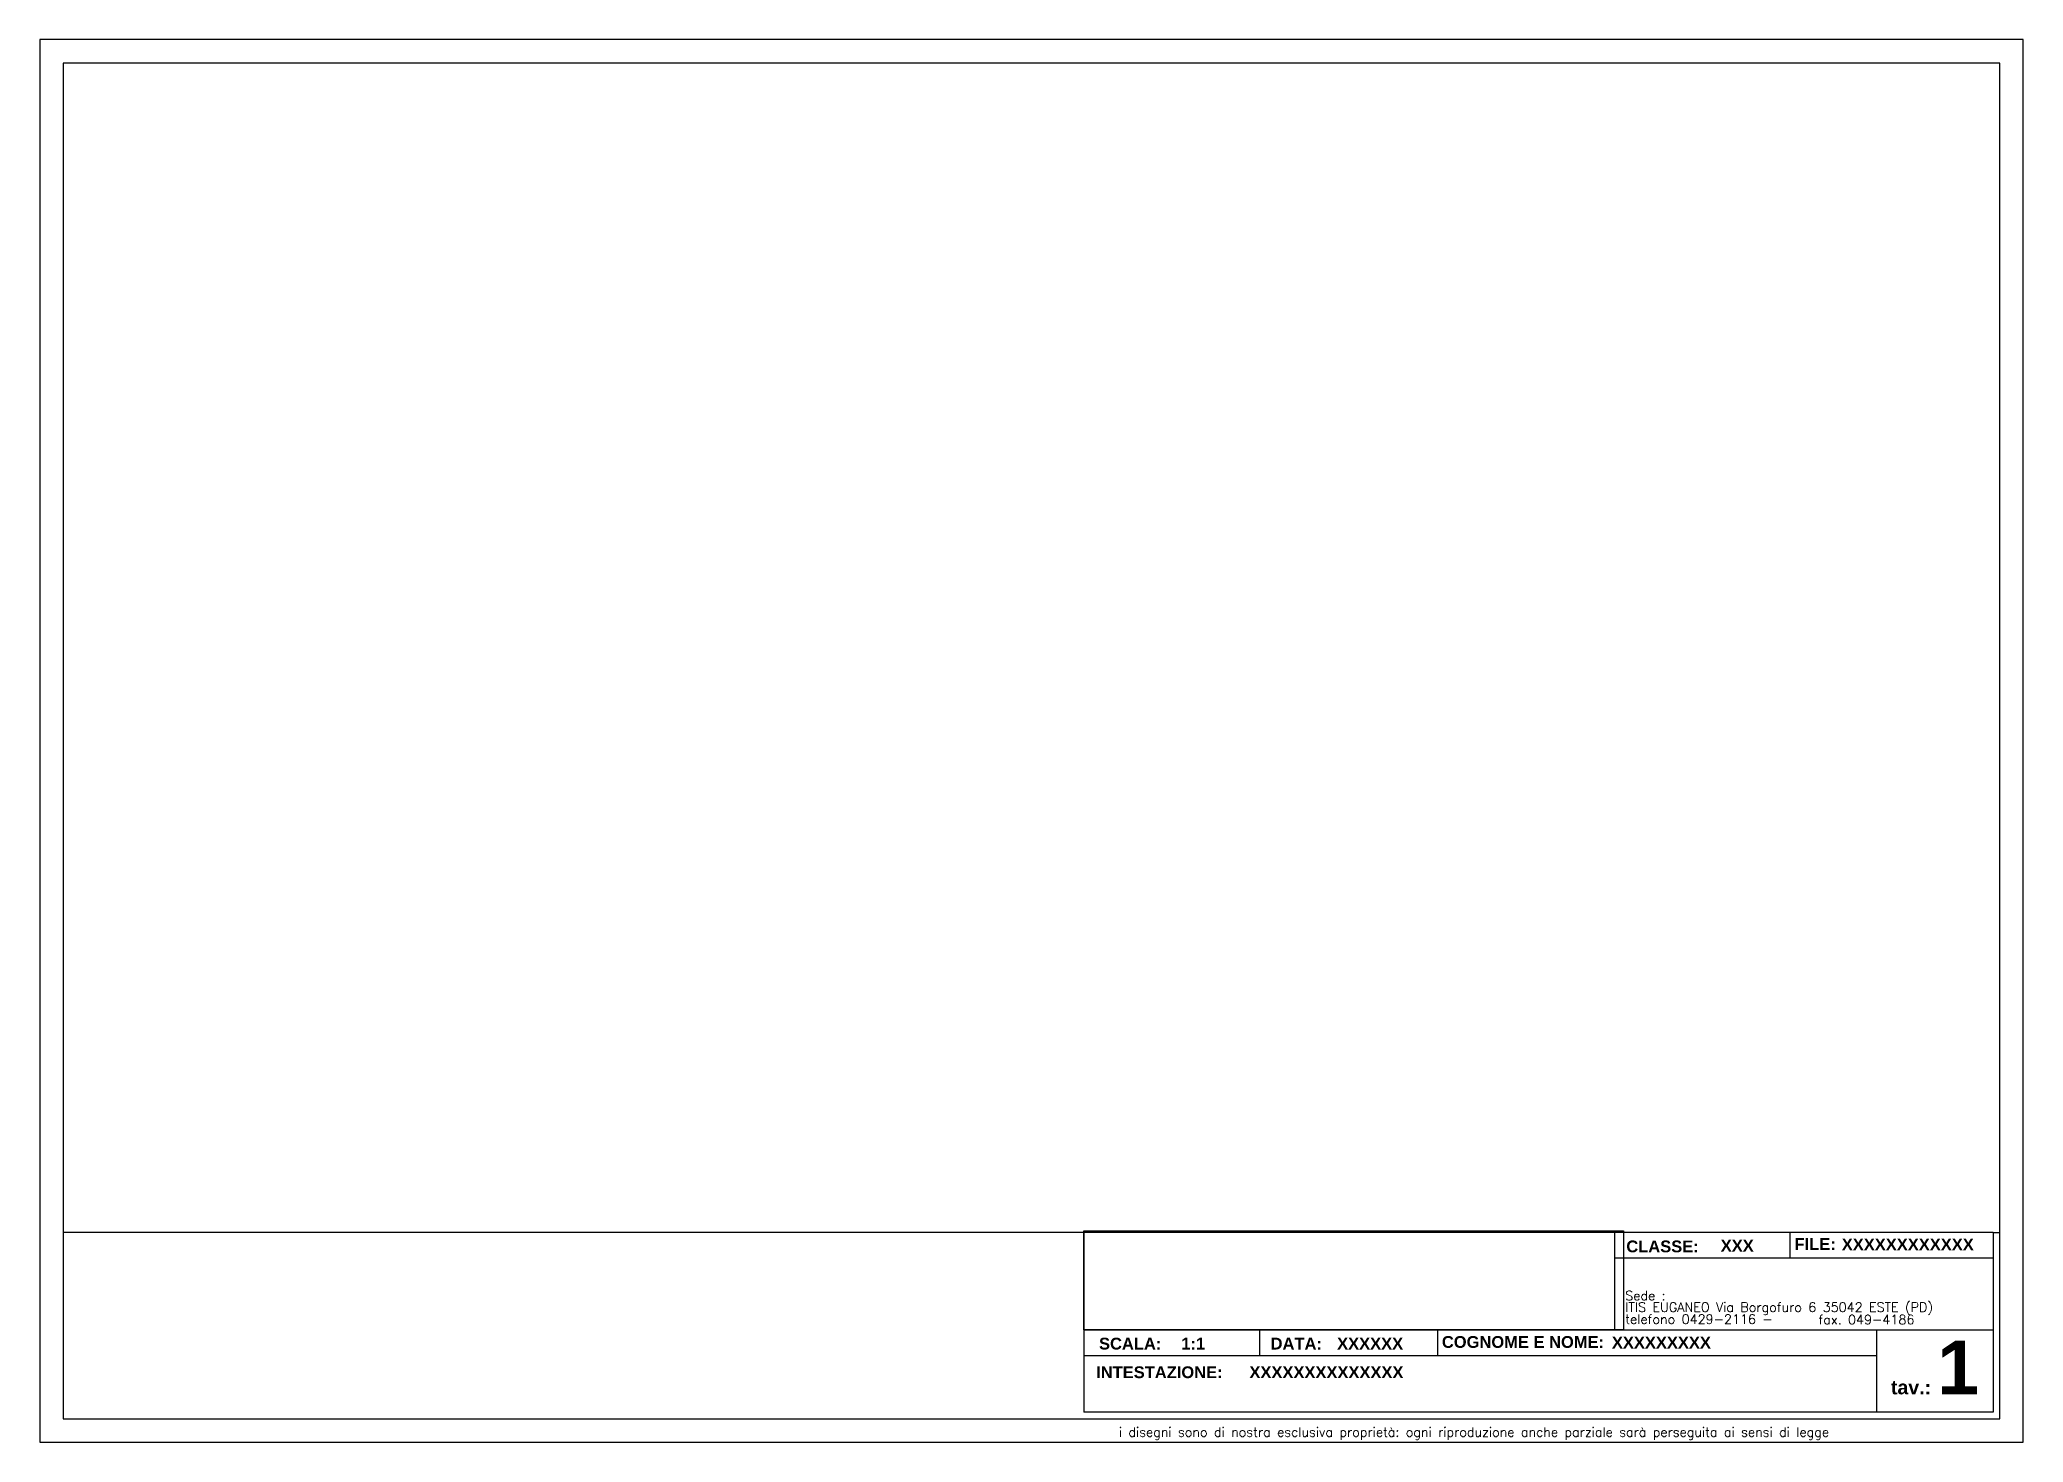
# Model space of a CAD drawing. Extents: x -213 to 207, y -383 to -86.
import ezdxf

# ---------------------------------------------------------------- set-up
doc = ezdxf.new("R2010")
doc.units = 0
doc.layers.get('0').update_dxf_attribs({"linetype": 'CONTINUOUS'})
doc.layers.add('LINEE DI PROIEZIONE', color=130, linetype='CONTINUOUS')
doc.layers.add('TESTO', color=2, linetype='CONTINUOUS')
doc.styles.add('ROMANS', font='ROMANS.SHX', dxfattribs={"width": 0.65, "height": 8})
doc.styles.add('SANSSERIFBOLD', font='sasb____.pfb', dxfattribs={"height": 3})
picture_1 = doc.add_image_def('image1.jpg', size_in_pixel=(2000, 368))

msp = doc.modelspace()

# ---------------------------------------------------------------- linework, layer by layer
for p, q in [((8.44, -338.3), (8.44, -376.37)), ((200.95, -338.3), (8.44, -338.3)), ((120.79, -338.3), (120.79, -358.97)), ((157.94, -338.3), (157.94, -343.79)), ((200.95, -338.3), (200.95, -376.37)), ((200.95, -343.79), (120.79, -343.79)), ((8.44, -358.97), (200.95, -358.97)), ((45.6, -358.97), (45.6, -364.46)), ((83.29, -358.97), (83.29, -364.46)), ((176.27, -358.97), (176.27, -376.37)), ((176.27, -364.46), (8.44, -364.46)), ((200.95, -376.37), (8.44, -376.37))]:
    msp.add_line(p, q)
at = {"color": 1}
msp.add_line((200.95, -376.37), (200.95, -376.37), dxfattribs=at)
for points in [[(-212.64, -382.76), (207.36, -382.76), (207.36, -85.76), (-212.64, -85.76)], [(-207.64, -377.76), (202.36, -377.76), (202.36, -90.76), (-207.64, -90.76)]]:
    msp.add_lwpolyline(points, close=True)
at = {"layer": 'LINEE DI PROIEZIONE'}
for p, q in [((8.44, -338.3), (-207.64, -338.3)), ((200.95, -338.3), (202.36, -338.3))]:
    msp.add_line(p, q, dxfattribs=at)

# ---------------------------------------------------------------- texts
at = {"layer": 'TESTO'}
for s, height, style, p in [('CLASSE:', 2.5, 'SANSSERIFBOLD', (123.3, -342.53)), ('XXX', 2.5, 'SANSSERIFBOLD', (143.29, -342.38)), ('FILE:', 2.5, 'SANSSERIFBOLD', (158.92, -342.03)), ('XXXXXXXXXXXX', 2.5, 'SANSSERIFBOLD', (168.92, -342.11)), ('Sede : ', 1.974, 'ROMANS', (123.08, -352.69)), ('ITIS EUGANEO Via Borgofuro 6 35042 ESTE (PD)', 1.9745, 'ROMANS', (123.08, -355.14)), ('telefono 0429-2116 -  ', 1.9745, 'ROMANS', (123.08, -357.68)), ('fax. 049-4186', 1.9745, 'ROMANS', (163.99, -357.77)), ('SCALA:', 2.5, 'SANSSERIFBOLD', (11.66, -363.11)), ('1:1', 2.5, 'SANSSERIFBOLD', (29.09, -363.11)), ('DATA:', 2.5, 'SANSSERIFBOLD', (47.99, -363.11)), ('XXXXXX', 2.5, 'SANSSERIFBOLD', (62.07, -363.11)), ('COGNOME E NOME:', 2.5, 'SANSSERIFBOLD', (84.25, -362.76)), ('XXXXXXXXX', 2.5, 'SANSSERIFBOLD', (120.25, -362.9)), ('1', 11.37, 'SANSSERIFBOLD', (189.15, -372.59)), ('INTESTAZIONE: ', 2.5, 'SANSSERIFBOLD', (11.05, -369.17)), ('XXXXXXXXXXXXXX', 2.5, 'SANSSERIFBOLD', (43.5, -369.17)), ('tav.:', 2.962, 'SANSSERIFBOLD', (179.33, -372.6)), ('i disegni sono di nostra esclusiva proprietà: ogni riproduzione anche parziale sarà perseguita ai sensi di legge', 1.9745, 'ROMANS', (15.85, -381.58))]:
    msp.add_text(s, height=height, dxfattribs=dict(at, style=style)).set_placement(p)

# ---------------------------------------------------------------- pictures from other files: only their frames are drawn
image = msp.add_image(picture_1, insert=(8.44, -358.97), size_in_units=(114.24, 21.02), dxfattribs=at)
image.dxf.flags = 7

doc.saveas('drawing.dxf')
